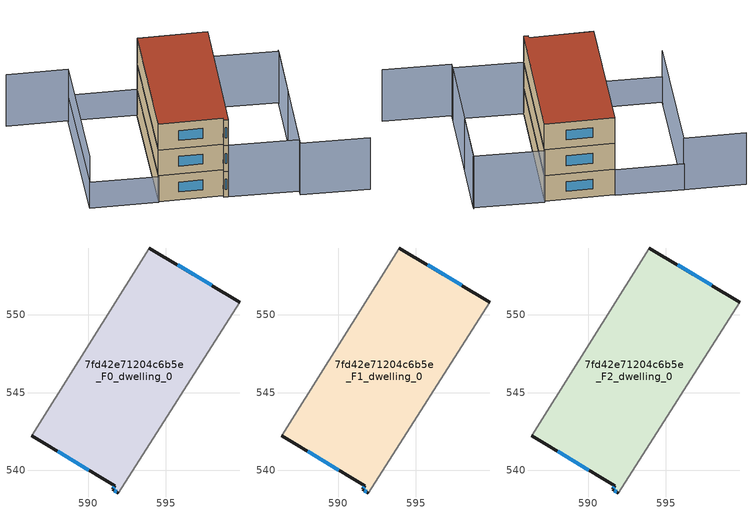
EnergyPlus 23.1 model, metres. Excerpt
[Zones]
7fd42e71204c6b5e_F0_dwelling_0
 floor ground (EU_floor_Construction): 599.76,550.81 591.94,538.54 591.57,538.76 591.71,539 586.37,542.21 593.94,554.31 z0
 wall outside (EU_wall_Construction): 599.76,550.81 593.94,554.31 / 586.37,542.21 591.71,539 591.57,538.76 591.94,538.54 z0:3
 wall adiabatic (EU_wall_Construction): 593.94,554.31 586.37,542.21 / 591.94,538.54 599.76,550.81 z0:3
 window (EU_Window_Construction): 597.94,551.9 595.75,553.22 / 591.69,538.69 591.83,538.61 / 591.67,538.92 591.61,538.84 / 588.03,541.21 590.04,540 z0.93:2.07
7fd42e71204c6b5e_F1_dwelling_0
 floor to 7fd42e71204c6b5e_F0_dwelling_0 (EU_floor_Construction): 599.76,550.81 591.94,538.54 591.57,538.76 591.71,539 586.37,542.21 593.94,554.31 z3
 wall outside (EU_wall_Construction): 599.76,550.81 593.94,554.31 / 586.37,542.21 591.71,539 591.57,538.76 591.94,538.54 z3:6
 wall adiabatic (EU_wall_Construction): 593.94,554.31 586.37,542.21 / 591.94,538.54 599.76,550.81 z3:6
 window (EU_Window_Construction): 597.94,551.9 595.75,553.22 / 591.69,538.69 591.83,538.61 / 591.67,538.92 591.61,538.84 / 588.03,541.21 590.04,540 z3.93:5.07
7fd42e71204c6b5e_F2_dwelling_0
 floor to 7fd42e71204c6b5e_F1_dwelling_0 (EU_floor_Construction): 599.76,550.81 591.94,538.54 591.57,538.76 591.71,539 586.37,542.21 593.94,554.31 z6
 wall outside (EU_wall_Construction): 599.76,550.81 593.94,554.31 / 586.37,542.21 591.71,539 591.57,538.76 591.94,538.54 z6:9
 wall adiabatic (EU_wall_Construction): 593.94,554.31 586.37,542.21 / 591.94,538.54 599.76,550.81 z6:9
 window (EU_Window_Construction): 597.94,551.9 595.75,553.22 / 591.69,538.69 591.83,538.61 / 591.67,538.92 591.61,538.84 / 588.03,541.21 590.04,540 z6.93:8.07
 roof outside (EU_roof_Construction): 591.94,538.54 599.76,550.81 593.94,554.31 586.37,542.21 591.71,539 591.57,538.76 z9
shading: 603.05,530.82 597.4,534.41 / 597.4,534.41 605.64,547.35 / 583.32,561.03 588.36,557.87 / 588.36,557.87 580.69,545.61 / 605.59,547.28 597.69,534.87 / 597.69,534.87 591.95,538.54 / 591.95,538.54 599.84,550.94 / 599.84,550.94 605.59,547.28 z0:6; 580.69,545.62 588.38,557.9 / 588.38,557.9 593.99,554.38 / 593.99,554.38 586.31,542.11 / 586.31,542.11 580.69,545.62 z0:3
[Building]
EU S2 Campaign: North Axis=0; Terrain=City; Solar Distribution=FullExterior
[Site:Location]
Montreal-Trudeau.Intl.AP: Latitude=45.4667; Longitude=-73.75; Time Zone=-5; Elevation=36
[SizingPeriod:WeatherFileDays]
AnnualSizingPeriod: Begin Month=1; Begin Day of Month=1; End Month=12; End Day of Month=31; Day of Week for Start Day=Monday; Use Weather File Daylight Saving Period=No; Use Weather File Rain and Snow Indicators=No
[MATERIAL]
EU_InternalMass_Material: Roughness=MediumRough; Thickness=0.1; Conductivity=1; Density=1800; Specific Heat=900; Thermal Absorptance=0.9; Solar Absorptance=0.7; Visible Absorptance=0.7
[MATERIAL:NOMASS] Roughness=MediumRough; Thermal Absorptance=0.9; Solar Absorptance=0.7; Visible Absorptance=0.7
Name | Thermal Resistance
EU_wall_NoMass; EU_floor_NoMass | 1.51479
EU_roof_NoMass | 2.84114
[WINDOWMATERIAL:SIMPLEGLAZINGSYSTEM]
EU_Window_SimpleGlazing: UFactor=3.53504; Solar Heat Gain Coefficient=0.8; Visible Transmittance=0.8
[CONSTRUCTION]
EU_wall_Construction: EU_wall_NoMass
EU_roof_Construction: EU_roof_NoMass
EU_floor_Construction: EU_floor_NoMass
EU_Window_Construction: EU_Window_SimpleGlazing
EU_InternalMass_Construction: EU_InternalMass_Material
[ZONE] Type=1; Multiplier=1; Ceiling Height=autocalculate; Floor Area=autocalculate; Part of Total Floor Area=Yes
Name | Volume
7fd42e71204c6b5e_F0_dwelling_0 | 288.765
7fd42e71204c6b5e_F1_dwelling_0; 7fd42e71204c6b5e_F2_dwelling_0 | 288.764
[INTERNALMASS] Construction=EU_InternalMass_Construction; Surface Area=96.2546
Name | Zone or ZoneList
7fd42e71204c6b5e_F0_dwelling_0_EU_InternalMass | 7fd42e71204c6b5e_F0_dwelling_0
7fd42e71204c6b5e_F1_dwelling_0_EU_InternalMass | 7fd42e71204c6b5e_F1_dwelling_0
7fd42e71204c6b5e_F2_dwelling_0_EU_InternalMass | 7fd42e71204c6b5e_F2_dwelling_0
[OTHEREQUIPMENT] Fuel Type=Electricity; Design Level Calculation Method=Watts/Area; Power per Zone Floor Area=1; Fraction Latent=0; Fraction Radiant=0; Fraction Lost=0; Carbon Dioxide Generation Rate=0; EndUse Subcategory=EU_Step8_InternalGains
Name | Zone or ZoneList or Space or SpaceList | Schedule
EU_Step8_InternalGain_7fd42e71204c6b5e_F0_dwelling_0_f000 | 7fd42e71204c6b5e_F0_dwelling_0 | EU_Step8_GainSchedule_7fd42e71204c6b5e_F0_dwelling_0_f000
EU_Step8_InternalGain_7fd42e71204c6b5e_F1_dwelling_0_f000 | 7fd42e71204c6b5e_F1_dwelling_0 | EU_Step8_GainSchedule_7fd42e71204c6b5e_F1_dwelling_0_f000
EU_Step8_InternalGain_7fd42e71204c6b5e_F2_dwelling_0_f000 | 7fd42e71204c6b5e_F2_dwelling_0 | EU_Step8_GainSchedule_7fd42e71204c6b5e_F2_dwelling_0_f000
[ZONEVENTILATION:DESIGNFLOWRATE] Schedule=EU_AlwaysOn; Design Flow Rate Calculation Method=AirChanges/Hour; Air Changes per Hour=0.775154; Ventilation Type=Natural; Fan Pressure Rise=0; Fan Total Efficiency=1; Constant Term Coefficient=1; Temperature Term Coefficient=0; Velocity Term Coefficient=0; Velocity Squared Term Coefficient=0; Minimum Indoor Temperature=-100; Maximum Indoor Temperature=100; Delta Temperature=-100; Minimum Outdoor Temperature=-100; Maximum Outdoor Temperature=100; Maximum Wind Speed=40
Name | Zone or ZoneList or Space or SpaceList
EU_ConstantAir_7fd42e71204c6b5e_F0_dwelling_0 | 7fd42e71204c6b5e_F0_dwelling_0
EU_ConstantAir_7fd42e71204c6b5e_F1_dwelling_0 | 7fd42e71204c6b5e_F1_dwelling_0
EU_ConstantAir_7fd42e71204c6b5e_F2_dwelling_0 | 7fd42e71204c6b5e_F2_dwelling_0
[HVACTEMPLATE:THERMOSTAT] Constant Heating Setpoint=20; Constant Cooling Setpoint=50
EU_HeatOnly_7fd42e71204c6b5e_F0_dwelling_0; EU_HeatOnly_7fd42e71204c6b5e_F1_dwelling_0; EU_HeatOnly_7fd42e71204c6b5e_F2_dwelling_0
[HVACTEMPLATE:ZONE:IDEALLOADSAIRSYSTEM] System Availability Schedule=EU_AlwaysOn; Maximum Heating Supply Air Temperature=50; Minimum Cooling Supply Air Temperature=13; Maximum Heating Supply Air Humidity Ratio=0.0156; Minimum Cooling Supply Air Humidity Ratio=0.0077; Heating Limit=NoLimit; Cooling Limit=NoLimit; Heating Availability Schedule=EU_AlwaysOn; Cooling Availability Schedule=EU_CoolingOff; Dehumidification Control Type=ConstantSensibleHeatRatio; Cooling Sensible Heat Ratio=0.7; Dehumidification Setpoint=60; Humidification Control Type=None; Humidification Setpoint=30; Outdoor Air Method=None; Outdoor Air Flow Rate per Person=0.00944; Outdoor Air Flow Rate per Zone Floor Area=0; Outdoor Air Flow Rate per Zone=0; Demand Controlled Ventilation Type=None; Outdoor Air Economizer Type=NoEconomizer; Heat Recovery Type=None; Sensible Heat Recovery Effectiveness=0.7; Latent Heat Recovery Effectiveness=0.65
Name | Template Thermostat
7fd42e71204c6b5e_F0_dwelling_0 | EU_HeatOnly_7fd42e71204c6b5e_F0_dwelling_0
7fd42e71204c6b5e_F1_dwelling_0 | EU_HeatOnly_7fd42e71204c6b5e_F1_dwelling_0
7fd42e71204c6b5e_F2_dwelling_0 | EU_HeatOnly_7fd42e71204c6b5e_F2_dwelling_0
[SIZING:ZONE] Zone Cooling Design Supply Air Temperature Input Method=SupplyAirTemperature; Zone Cooling Design Supply Air Temperature=13; Zone Heating Design Supply Air Temperature Input Method=SupplyAirTemperature; Zone Heating Design Supply Air Temperature=50; Zone Cooling Design Supply Air Humidity Ratio=0.008; Zone Heating Design Supply Air Humidity Ratio=0.008; Cooling Design Air Flow Method=DesignDay; Cooling Design Air Flow Rate=0; Cooling Minimum Air Flow per Zone Floor Area=0.000762; Cooling Minimum Air Flow=0; Cooling Minimum Air Flow Fraction=0.2; Heating Design Air Flow Method=DesignDay; Heating Design Air Flow Rate=0; Heating Maximum Air Flow per Zone Floor Area=0.002032; Heating Maximum Air Flow=0.141576; Heating Maximum Air Flow Fraction=0.3; Account for Dedicated Outdoor Air System=No; Dedicated Outdoor Air System Control Strategy=NeutralSupplyAir; Dedicated Outdoor Air Low Setpoint Temperature for Design=autosize; Dedicated Outdoor Air High Setpoint Temperature for Design=autosize; Zone Load Sizing Method=Sensible Load Only No Latent Load; Zone Latent Cooling Design Supply Air Humidity Ratio Input Method=HumidityRatioDifference; Zone Cooling Design Supply Air Humidity Ratio Difference=0.005; Zone Latent Heating Design Supply Air Humidity Ratio Input Method=HumidityRatioDifference; Zone Humidification Design Supply Air Humidity Ratio Difference=0.005
7fd42e71204c6b5e_F0_dwelling_0; 7fd42e71204c6b5e_F1_dwelling_0; 7fd42e71204c6b5e_F2_dwelling_0
[SCHEDULE:CONSTANT]
Name | Hourly Value
EU_AlwaysOn | 1
EU_CoolingOff | 0
[SCHEDULE:FILE] Column Number=1; Rows to Skip at Top=0; Number of Hours of Data=8760; Column Separator=Comma; Interpolate to Timestep=No; Minutes per Item=60; Adjust Schedule for Daylight Savings=Yes
Name | File
EU_Step8_GainSchedule_7fd42e71204c6b5e_F0_dwelling_0_f000 | ../../schedules/7fd42e71204c6b5e/7fd42e71204c6b5e_F0_dwelling_0_f000_gain.csv
EU_Step8_GainSchedule_7fd42e71204c6b5e_F1_dwelling_0_f000 | ../../schedules/7fd42e71204c6b5e/7fd42e71204c6b5e_F1_dwelling_0_f000_gain.csv
EU_Step8_GainSchedule_7fd42e71204c6b5e_F2_dwelling_0_f000 | ../../schedules/7fd42e71204c6b5e/7fd42e71204c6b5e_F2_dwelling_0_f000_gain.csv
